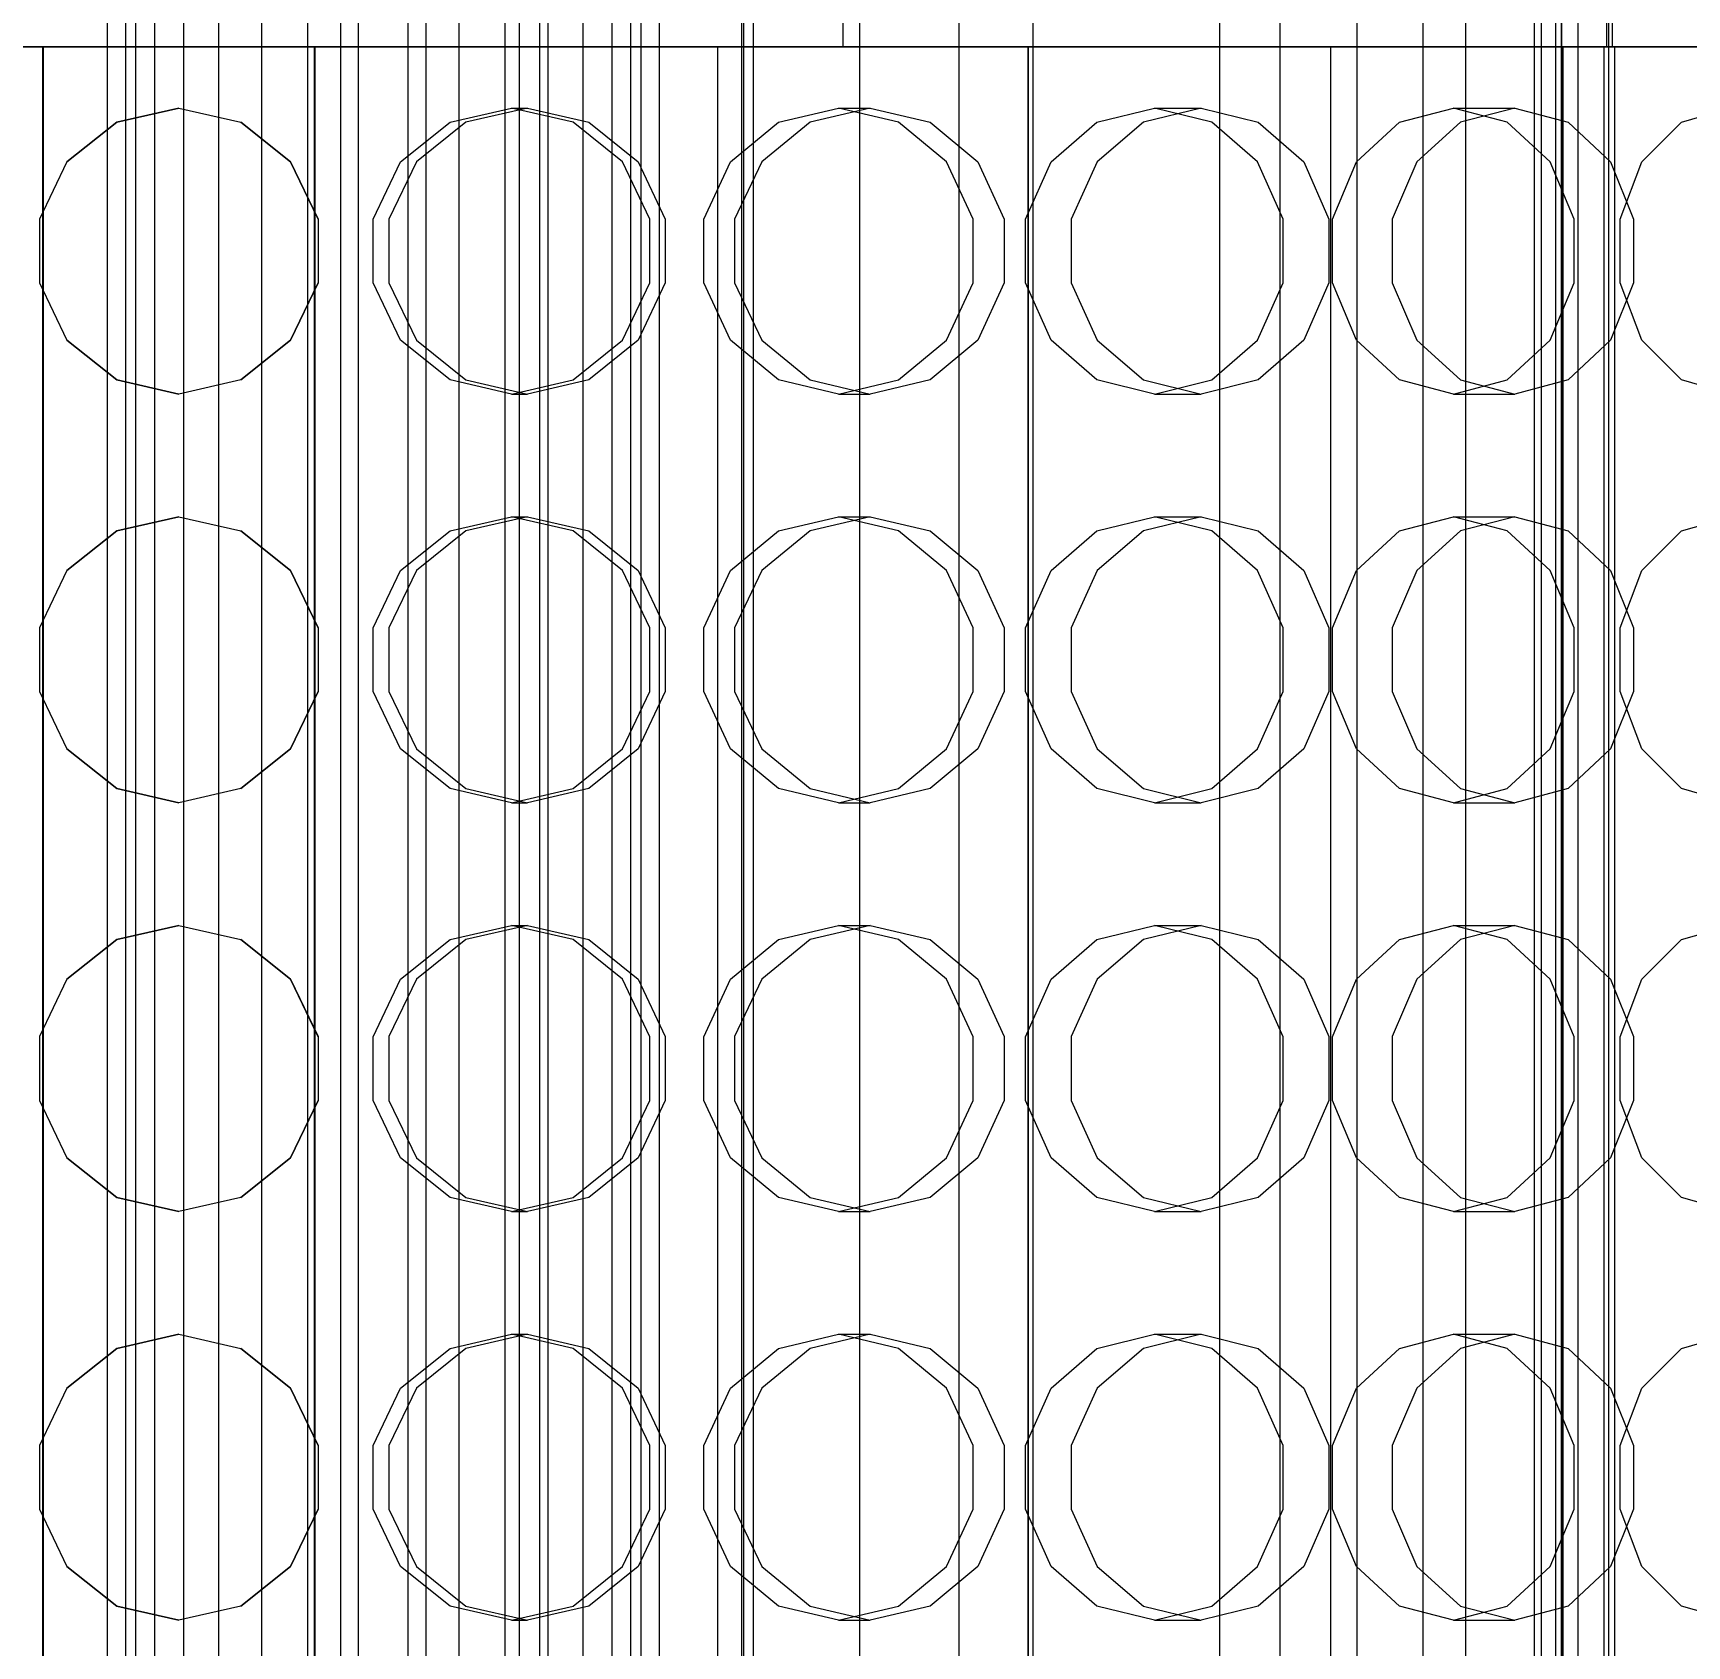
# Model space of a CAD drawing. Header units: millimetres. Extents: x -1970 to 34302, y -65268 to 6837.
# Drawn here: x 25306.8 to 25549.6, y -18034.8 to -17798 of the extents above; entities that cross this region are included whole.
import ezdxf

# ---------------------------------------------------------------- set-up
doc = ezdxf.new("R2010")
doc.units = ezdxf.units.MM
for name, color, linetype, lineweight in [('COTAS_P', 1, 'Continuous', 0), ('superior_briquetadora', 7, 'Continuous', 0), ('superior_C02', 7, 'Continuous', 0), ('superior_C02-briq', 7, 'Continuous', 0)]:
    doc.layers.add(name, color=color, linetype=linetype, lineweight=lineweight)
doc.dimstyles.new('R19_100', dxfattribs={"dimtxt": 250, "dimasz": 150, "dimexe": 150, "dimexo": 80, "dimgap": 100, "dimtad": 1, "dimtih": 1, "dimtoh": 1, "dimdsep": 46, "dimcen": 0.09, "dimadec": 0, "dimazin": 0, "dimtfac": 1, "dimtdec": 4, "dimtofl": 0, "dimtmove": 0, "dimatfit": 3, "dimfxl": 1, "dimtolj": 1, "dimtzin": 0, "dimarcsym": 0})

# ---------------------------------------------------------------- blocks, each defined once
blk = doc.blocks.new('*D23')
at = {"layer": 'COTAS_P', "color": 0, "lineweight": -2, "transparency": 16777216}
for p, q in [((25128.19, -17920), (25128.19, -16950)), ((27628.19, -17920), (27628.19, -16950)), ((25278.19, -17100), (27478.19, -17100))]:
    blk.add_line(p, q, dxfattribs=at)
at = {"layer": 'COTAS_P', "color": 0, "transparency": 16777216}
for points in [[(25278.19, -17075), (25278.19, -17125), (25128.19, -17100)], [(27478.19, -17075), (27478.19, -17125), (27628.19, -17100)]]:
    blk.add_solid(points, dxfattribs=at)
at = {"layer": 'Defpoints', "color": 0, "transparency": 16777216}
for p in [(27628.19, -17100), (25128.19, -18000), (27628.19, -18000)]:
    blk.add_point(p, dxfattribs=at)

msp = doc.modelspace()

# ---------------------------------------------------------------- linework, layer by layer
at = {"layer": 'superior_briquetadora'}
for p, q in [((25425.687, -17250), (25425.687, -17800)), ((25537.777, -17520), (25537.777, -17800)), ((25538.597, -17520), (25538.597, -17800)), ((25378.187, -18305), (25378.187, -17655)), ((25381.187, -18305), (25381.187, -17655)), ((25501.187, -18171), (25501.187, -17789)), ((25527.187, -17789), (25527.187, -18171)), ((25528.187, -17790), (25528.187, -18170)), ((25531.187, -17790), (25531.187, -18170)), ((25527.187, -17793), (25527.187, -18167)), ((25531.187, -18167), (25531.187, -17793)), ((25288.503, -17800), (25308.319, -17800)), ((25289.222, -17800), (25308.187, -17800)), ((25289.325, -17800), (25308.287, -17800)), ((25308.671, -17800), (25289.637, -17800)), ((25308.687, -17800), (25289.668, -17800)), ((25290.875, -17800), (25309.165, -17800)), ((25308.187, -17800), (25308.187, -18160)), ((25308.187, -17800), (25348.187, -17800)), ((25308.287, -17800), (25308.287, -18160)), ((25308.287, -17800), (25348.087, -17800)), ((25308.319, -17800), (25328.187, -17800)), ((25328.187, -17800), (25308.671, -17800)), ((25328.187, -17800), (25308.687, -17800)), ((25309.165, -17800), (25328.187, -17800)), ((25328.187, -17800), (25347.208, -17800)), ((25347.686, -17800), (25328.187, -17800)), ((25347.702, -17800), (25328.187, -17800)), ((25328.187, -17800), (25348.054, -17800)), ((25347.208, -17800), (25365.498, -17800)), ((25366.706, -17800), (25347.686, -17800)), ((25366.736, -17800), (25347.702, -17800)), ((25348.054, -17800), (25367.87, -17800)), ((25348.087, -17800), (25367.048, -17800)), ((25348.087, -18160), (25348.087, -17800)), ((25348.187, -17800), (25367.151, -17800)), ((25348.187, -18160), (25348.187, -17800)), ((25365.498, -17800), (25382.355, -17800)), ((25384.776, -17800), (25366.706, -17800)), ((25384.822, -17800), (25366.736, -17800)), ((25367.048, -17800), (25385.057, -17800)), ((25367.151, -17800), (25385.162, -17800)), ((25367.87, -17800), (25387.584, -17800)), ((25382.355, -17800), (25397.129, -17800)), ((25401.454, -17800), (25384.776, -17800)), ((25401.513, -17800), (25384.822, -17800)), ((25385.057, -17800), (25401.673, -17800)), ((25385.162, -17800), (25401.777, -17800)), ((25387.584, -17800), (25407.146, -17800)), ((25397.129, -17800), (25409.255, -17800)), ((25416.327, -17800), (25401.454, -17800)), ((25416.398, -17800), (25401.513, -17800)), ((25401.673, -17800), (25416.487, -17800)), ((25401.777, -17800), (25416.591, -17800)), ((25407.146, -17800), (25426.505, -17800)), ((25407.312, -18160), (25407.312, -17800)), ((25410.737, -17800), (25407.312, -17800)), ((25409.255, -17800), (25418.265, -17800)), ((25420.492, -17800), (25410.737, -17800)), ((25429.031, -17800), (25416.327, -17800)), ((25429.111, -17800), (25416.398, -17800)), ((25416.487, -17800), (25429.136, -17800)), ((25416.591, -17800), (25429.24, -17800)), ((25418.265, -17800), (25423.813, -17800)), ((25435.091, -17800), (25420.492, -17800)), ((25423.813, -17800), (25425.687, -17800)), ((25426.505, -17800), (25445.612, -17800)), ((25439.251, -17800), (25429.031, -17800)), ((25439.34, -17800), (25429.111, -17800)), ((25429.136, -17800), (25439.312, -17800)), ((25429.24, -17800), (25439.414, -17800)), ((25452.312, -17800), (25435.091, -17800)), ((25446.736, -17800), (25439.251, -17800)), ((25439.312, -17800), (25446.764, -17800)), ((25446.831, -17800), (25439.34, -17800)), ((25439.414, -17800), (25446.865, -17800)), ((25445.612, -17800), (25464.417, -17800)), ((25451.302, -17800), (25446.736, -17800)), ((25446.764, -17800), (25451.309, -17800)), ((25451.401, -17800), (25446.831, -17800)), ((25446.865, -17800), (25451.409, -17800)), ((25452.837, -17800), (25451.302, -17800)), ((25451.309, -17800), (25452.837, -17800)), ((25452.937, -17800), (25451.401, -17800)), ((25451.409, -17800), (25452.937, -17800)), ((25469.532, -17800), (25452.312, -17800)), ((25452.837, -17800), (25452.837, -18160)), ((25452.937, -18160), (25452.937, -17800)), ((25464.417, -17800), (25482.873, -17800)), ((25484.131, -17800), (25469.532, -17800)), ((25480.89, -17800), (25478.192, -17800)), ((25478.192, -17800), (25481.365, -17800)), ((25489.198, -17800), (25480.89, -17800)), ((25481.365, -17800), (25490.101, -17800)), ((25482.873, -17800), (25500.931, -17800)), ((25493.886, -17800), (25484.131, -17800)), ((25502.3, -17800), (25489.198, -17800)), ((25490.101, -17800), (25503.544, -17800)), ((25497.312, -17800), (25493.886, -17800)), ((25497.312, -18160), (25497.312, -17800)), ((25500.931, -17800), (25518.546, -17800)), ((25518.916, -17800), (25502.3, -17800)), ((25503.544, -17800), (25520.378, -17800)), ((25512.914, -17800), (25506.9, -17800)), ((25506.9, -17800), (25507.083, -17800)), ((25507.083, -17800), (25513.426, -17800)), ((25523.934, -17800), (25512.914, -17800)), ((25513.426, -17800), (25524.673, -17800)), ((25518.546, -17800), (25535.673, -17800)), ((25537.418, -17800), (25518.916, -17800)), ((25520.378, -17800), (25538.955, -17800)), ((25537.777, -17800), (25523.934, -17800)), ((25524.673, -17800), (25538.597, -17800)), ((25531.437, -18160), (25531.437, -17800)), ((25534.862, -17800), (25531.437, -17800)), ((25544.617, -17800), (25534.862, -17800)), ((25535.673, -17800), (25552.267, -17800)), ((25555.995, -17800), (25537.418, -17800)), ((25537.418, -17800), (25537.418, -18160)), ((25551.7, -17800), (25537.777, -17800)), ((25538.597, -17800), (25552.439, -17800)), ((25538.955, -17800), (25557.457, -17800)), ((25538.955, -17800), (25538.955, -18160)), ((25559.216, -17800), (25544.617, -17800)), ((25328.187, -17809), (25319.074, -17811.08)), ((25319.075, -17811.08), (25328.187, -17809)), ((25328.187, -17809), (25337.299, -17811.08)), ((25368.002, -17811.08), (25377.036, -17809)), ((25379.385, -17809), (25370.337, -17811.08)), ((25377.036, -17809), (25379.385, -17809)), ((25386.07, -17811.08), (25377.036, -17809)), ((25379.385, -17809), (25388.406, -17811.08)), ((25416.249, -17811.08), (25425.05, -17809)), ((25429.708, -17809), (25420.879, -17811.08)), ((25425.05, -17809), (25429.708, -17809)), ((25433.851, -17811.08), (25425.05, -17809)), ((25429.708, -17809), (25438.483, -17811.08)), ((25462.988, -17811.08), (25471.406, -17809)), ((25478.294, -17809), (25469.835, -17811.08)), ((25471.406, -17809), (25478.294, -17809)), ((25479.824, -17811.08), (25471.406, -17809)), ((25478.294, -17809), (25486.672, -17811.08)), ((25507.421, -17811.08), (25515.312, -17809)), ((25515.312, -17809), (25524.312, -17809)), ((25523.202, -17811.08), (25515.312, -17809)), ((25524.312, -17809), (25516.367, -17811.08)), ((25524.312, -17809), (25532.15, -17811.08)), ((25548.787, -17811.08), (25556.016, -17809)), ((25319.074, -17811.08), (25311.768, -17816.906)), ((25311.768, -17816.907), (25319.075, -17811.08)), ((25344.605, -17816.907), (25337.298, -17811.08)), ((25337.299, -17811.08), (25344.605, -17816.906)), ((25360.758, -17816.907), (25368.002, -17811.08)), ((25370.337, -17811.08), (25363.063, -17816.906)), ((25393.314, -17816.907), (25386.07, -17811.08)), ((25388.406, -17811.08), (25395.619, -17816.906)), ((25409.191, -17816.907), (25416.249, -17811.08)), ((25420.879, -17811.08), (25413.76, -17816.906)), ((25440.909, -17816.907), (25433.851, -17811.08)), ((25438.483, -17811.08), (25445.478, -17816.906)), ((25456.237, -17816.907), (25462.988, -17811.08)), ((25469.835, -17811.08), (25462.994, -17816.906)), ((25486.575, -17816.907), (25479.824, -17811.08)), ((25486.672, -17811.08), (25493.331, -17816.906)), ((25501.093, -17816.907), (25507.421, -17811.08)), ((25516.367, -17811.08), (25509.921, -17816.906)), ((25529.53, -17816.907), (25523.202, -17811.08)), ((25532.15, -17811.08), (25538.358, -17816.906)), ((25542.99, -17816.907), (25548.787, -17811.08)), ((25311.768, -17816.906), (25307.713, -17825.326)), ((25344.605, -17816.906), (25348.66, -17825.326)), ((25348.66, -17825.327), (25344.605, -17816.907)), ((25356.738, -17825.327), (25360.758, -17816.907)), ((25363.063, -17816.906), (25359.018, -17825.326)), ((25397.334, -17825.327), (25393.314, -17816.907)), ((25395.619, -17816.906), (25399.614, -17825.326)), ((25405.274, -17825.327), (25409.191, -17816.907)), ((25413.76, -17816.906), (25409.794, -17825.326)), ((25444.825, -17825.327), (25440.909, -17816.907)), ((25445.478, -17816.906), (25449.346, -17825.326)), ((25452.491, -17825.327), (25456.237, -17816.907)), ((25462.994, -17816.906), (25459.175, -17825.326)), ((25490.321, -17825.327), (25486.575, -17816.907)), ((25493.331, -17816.906), (25497.004, -17825.326)), ((25497.581, -17825.327), (25501.093, -17816.907)), ((25509.921, -17816.906), (25506.314, -17825.326)), ((25533.042, -17825.327), (25529.53, -17816.907)), ((25538.358, -17816.906), (25541.775, -17825.326)), ((25539.773, -17825.327), (25542.99, -17816.907)), ((25307.713, -17825.326), (25307.713, -17834.674)), ((25348.66, -17825.326), (25348.66, -17834.674)), ((25356.738, -17834.673), (25356.738, -17825.327)), ((25359.018, -17825.326), (25359.017, -17834.674)), ((25397.334, -17834.673), (25397.334, -17825.327)), ((25399.614, -17825.326), (25399.614, -17834.674)), ((25405.274, -17834.673), (25405.274, -17825.327)), ((25409.794, -17825.326), (25409.794, -17834.674)), ((25444.825, -17834.673), (25444.825, -17825.327)), ((25449.346, -17825.326), (25449.346, -17834.674)), ((25452.491, -17834.673), (25452.491, -17825.327)), ((25459.175, -17825.326), (25459.175, -17834.674)), ((25490.321, -17834.673), (25490.321, -17825.327)), ((25497.004, -17825.326), (25497.004, -17834.674)), ((25497.581, -17834.673), (25497.581, -17825.327)), ((25506.314, -17825.326), (25506.314, -17834.674)), ((25533.042, -17834.673), (25533.042, -17825.327)), ((25539.773, -17834.673), (25539.773, -17825.327)), ((25541.775, -17825.326), (25541.775, -17834.674)), ((25307.713, -17834.674), (25311.768, -17843.094)), ((25344.605, -17843.093), (25348.66, -17834.673)), ((25348.66, -17834.674), (25344.605, -17843.094)), ((25360.758, -17843.093), (25356.738, -17834.673)), ((25359.017, -17834.674), (25363.063, -17843.094)), ((25393.314, -17843.093), (25397.334, -17834.673)), ((25399.614, -17834.674), (25395.619, -17843.094)), ((25409.191, -17843.093), (25405.274, -17834.673)), ((25409.794, -17834.674), (25413.76, -17843.094)), ((25440.909, -17843.093), (25444.825, -17834.673)), ((25449.346, -17834.674), (25445.478, -17843.094)), ((25456.237, -17843.093), (25452.491, -17834.673)), ((25459.175, -17834.674), (25462.994, -17843.094)), ((25486.575, -17843.093), (25490.321, -17834.673)), ((25497.004, -17834.674), (25493.331, -17843.094)), ((25501.093, -17843.093), (25497.581, -17834.673)), ((25506.314, -17834.674), (25509.921, -17843.094)), ((25529.53, -17843.093), (25533.042, -17834.673)), ((25541.775, -17834.674), (25538.358, -17843.094)), ((25542.99, -17843.093), (25539.773, -17834.673)), ((25319.075, -17848.92), (25311.768, -17843.093)), ((25311.768, -17843.094), (25319.074, -17848.92)), ((25337.298, -17848.92), (25344.605, -17843.093)), ((25344.605, -17843.094), (25337.299, -17848.92)), ((25368.002, -17848.92), (25360.758, -17843.093)), ((25363.063, -17843.094), (25370.337, -17848.92)), ((25386.07, -17848.92), (25393.314, -17843.093)), ((25395.619, -17843.094), (25388.406, -17848.92)), ((25416.249, -17848.92), (25409.191, -17843.093)), ((25413.76, -17843.094), (25420.879, -17848.92)), ((25433.851, -17848.92), (25440.909, -17843.093)), ((25445.478, -17843.094), (25438.483, -17848.92)), ((25462.988, -17848.92), (25456.237, -17843.093)), ((25462.994, -17843.094), (25469.835, -17848.92)), ((25479.824, -17848.92), (25486.575, -17843.093)), ((25493.331, -17843.094), (25486.672, -17848.92)), ((25507.421, -17848.92), (25501.093, -17843.093)), ((25509.921, -17843.094), (25516.367, -17848.92)), ((25523.202, -17848.92), (25529.53, -17843.093)), ((25538.358, -17843.094), (25532.15, -17848.92)), ((25548.787, -17848.92), (25542.99, -17843.093)), ((25319.074, -17848.92), (25328.187, -17851)), ((25328.187, -17851), (25319.075, -17848.92)), ((25337.299, -17848.92), (25328.187, -17851)), ((25377.036, -17851), (25368.002, -17848.92)), ((25370.337, -17848.92), (25379.385, -17851)), ((25377.036, -17851), (25386.07, -17848.92)), ((25388.406, -17848.92), (25379.385, -17851)), ((25425.05, -17851), (25416.249, -17848.92)), ((25420.879, -17848.92), (25429.708, -17851)), ((25425.05, -17851), (25433.851, -17848.92)), ((25438.483, -17848.92), (25429.708, -17851)), ((25471.406, -17851), (25462.988, -17848.92)), ((25469.835, -17848.92), (25478.294, -17851)), ((25471.406, -17851), (25479.824, -17848.92)), ((25486.672, -17848.92), (25478.294, -17851)), ((25515.312, -17851), (25507.421, -17848.92)), ((25515.312, -17851), (25523.202, -17848.92)), ((25516.367, -17848.92), (25524.312, -17851)), ((25532.15, -17848.92), (25524.312, -17851)), ((25556.016, -17851), (25548.787, -17848.92)), ((25377.036, -17851), (25379.385, -17851)), ((25425.05, -17851), (25429.708, -17851)), ((25471.406, -17851), (25478.294, -17851)), ((25515.312, -17851), (25524.312, -17851)), ((25328.187, -17869), (25319.074, -17871.08)), ((25319.075, -17871.08), (25328.187, -17869)), ((25328.187, -17869), (25337.299, -17871.08)), ((25368.002, -17871.08), (25377.036, -17869)), ((25379.385, -17869), (25370.337, -17871.08)), ((25377.036, -17869), (25379.385, -17869)), ((25386.07, -17871.08), (25377.036, -17869)), ((25379.385, -17869), (25388.406, -17871.08)), ((25416.249, -17871.08), (25425.05, -17869)), ((25429.708, -17869), (25420.879, -17871.08)), ((25425.05, -17869), (25429.708, -17869)), ((25433.851, -17871.08), (25425.05, -17869)), ((25429.708, -17869), (25438.483, -17871.08)), ((25462.988, -17871.08), (25471.406, -17869)), ((25478.294, -17869), (25469.835, -17871.08)), ((25471.406, -17869), (25478.294, -17869)), ((25479.824, -17871.08), (25471.406, -17869)), ((25478.294, -17869), (25486.672, -17871.08)), ((25507.421, -17871.08), (25515.312, -17869)), ((25515.312, -17869), (25524.312, -17869)), ((25523.202, -17871.08), (25515.312, -17869)), ((25524.312, -17869), (25516.367, -17871.08)), ((25524.312, -17869), (25532.15, -17871.08)), ((25548.787, -17871.08), (25556.016, -17869)), ((25319.074, -17871.08), (25311.768, -17876.906)), ((25311.768, -17876.907), (25319.075, -17871.08)), ((25344.605, -17876.907), (25337.298, -17871.08)), ((25337.299, -17871.08), (25344.605, -17876.906)), ((25360.758, -17876.907), (25368.002, -17871.08)), ((25370.337, -17871.08), (25363.063, -17876.906)), ((25393.314, -17876.907), (25386.07, -17871.08)), ((25388.406, -17871.08), (25395.619, -17876.906)), ((25409.191, -17876.907), (25416.249, -17871.08)), ((25420.879, -17871.08), (25413.76, -17876.906)), ((25440.909, -17876.907), (25433.851, -17871.08)), ((25438.483, -17871.08), (25445.478, -17876.906)), ((25456.237, -17876.907), (25462.988, -17871.08)), ((25469.835, -17871.08), (25462.994, -17876.906)), ((25486.575, -17876.907), (25479.824, -17871.08)), ((25486.672, -17871.08), (25493.331, -17876.906)), ((25501.093, -17876.907), (25507.421, -17871.08)), ((25516.367, -17871.08), (25509.921, -17876.906)), ((25529.53, -17876.907), (25523.202, -17871.08)), ((25532.15, -17871.08), (25538.358, -17876.906)), ((25542.99, -17876.907), (25548.787, -17871.08)), ((25311.768, -17876.906), (25307.713, -17885.326)), ((25344.605, -17876.906), (25348.66, -17885.326)), ((25348.66, -17885.327), (25344.605, -17876.907)), ((25356.738, -17885.327), (25360.758, -17876.907)), ((25363.063, -17876.906), (25359.018, -17885.326)), ((25397.334, -17885.327), (25393.314, -17876.907)), ((25395.619, -17876.906), (25399.614, -17885.326)), ((25405.274, -17885.327), (25409.191, -17876.907)), ((25413.76, -17876.906), (25409.794, -17885.326)), ((25444.825, -17885.327), (25440.909, -17876.907)), ((25445.478, -17876.906), (25449.346, -17885.326)), ((25452.491, -17885.327), (25456.237, -17876.907)), ((25462.994, -17876.906), (25459.175, -17885.326)), ((25490.321, -17885.327), (25486.575, -17876.907)), ((25493.331, -17876.906), (25497.004, -17885.326)), ((25497.581, -17885.327), (25501.093, -17876.907)), ((25509.921, -17876.906), (25506.314, -17885.326)), ((25533.042, -17885.327), (25529.53, -17876.907)), ((25538.358, -17876.906), (25541.775, -17885.326)), ((25539.773, -17885.327), (25542.99, -17876.907)), ((25307.713, -17885.326), (25307.713, -17894.674)), ((25348.66, -17885.326), (25348.66, -17894.674)), ((25356.738, -17894.673), (25356.738, -17885.327)), ((25359.018, -17885.326), (25359.017, -17894.674)), ((25397.334, -17894.673), (25397.334, -17885.327)), ((25399.614, -17885.326), (25399.614, -17894.674)), ((25405.274, -17894.673), (25405.274, -17885.327)), ((25409.794, -17885.326), (25409.794, -17894.674)), ((25444.825, -17894.673), (25444.825, -17885.327)), ((25449.346, -17885.326), (25449.346, -17894.674)), ((25452.491, -17894.673), (25452.491, -17885.327)), ((25459.175, -17885.326), (25459.175, -17894.674)), ((25490.321, -17894.673), (25490.321, -17885.327)), ((25497.004, -17885.326), (25497.004, -17894.674)), ((25497.581, -17894.673), (25497.581, -17885.327)), ((25506.314, -17885.326), (25506.314, -17894.674)), ((25533.042, -17894.673), (25533.042, -17885.327)), ((25539.773, -17894.673), (25539.773, -17885.327)), ((25541.775, -17885.326), (25541.775, -17894.674)), ((25307.713, -17894.674), (25311.768, -17903.094)), ((25344.605, -17903.093), (25348.66, -17894.673)), ((25348.66, -17894.674), (25344.605, -17903.094)), ((25360.758, -17903.093), (25356.738, -17894.673)), ((25359.017, -17894.674), (25363.063, -17903.094)), ((25393.314, -17903.093), (25397.334, -17894.673)), ((25399.614, -17894.674), (25395.619, -17903.094)), ((25409.191, -17903.093), (25405.274, -17894.673)), ((25409.794, -17894.674), (25413.76, -17903.094)), ((25440.909, -17903.093), (25444.825, -17894.673)), ((25449.346, -17894.674), (25445.478, -17903.094)), ((25456.237, -17903.093), (25452.491, -17894.673)), ((25459.175, -17894.674), (25462.994, -17903.094)), ((25486.575, -17903.093), (25490.321, -17894.673)), ((25497.004, -17894.674), (25493.331, -17903.094)), ((25501.093, -17903.093), (25497.581, -17894.673)), ((25506.314, -17894.674), (25509.921, -17903.094)), ((25529.53, -17903.093), (25533.042, -17894.673)), ((25541.775, -17894.674), (25538.358, -17903.094)), ((25542.99, -17903.093), (25539.773, -17894.673)), ((25319.075, -17908.92), (25311.768, -17903.093)), ((25311.768, -17903.094), (25319.074, -17908.92)), ((25337.298, -17908.92), (25344.605, -17903.093)), ((25344.605, -17903.094), (25337.299, -17908.92)), ((25368.002, -17908.92), (25360.758, -17903.093)), ((25363.063, -17903.094), (25370.337, -17908.92)), ((25386.07, -17908.92), (25393.314, -17903.093)), ((25395.619, -17903.094), (25388.406, -17908.92)), ((25416.249, -17908.92), (25409.191, -17903.093)), ((25413.76, -17903.094), (25420.879, -17908.92)), ((25433.851, -17908.92), (25440.909, -17903.093)), ((25445.478, -17903.094), (25438.483, -17908.92)), ((25462.988, -17908.92), (25456.237, -17903.093)), ((25462.994, -17903.094), (25469.835, -17908.92)), ((25479.824, -17908.92), (25486.575, -17903.093)), ((25493.331, -17903.094), (25486.672, -17908.92)), ((25507.421, -17908.92), (25501.093, -17903.093)), ((25509.921, -17903.094), (25516.367, -17908.92)), ((25523.202, -17908.92), (25529.53, -17903.093)), ((25538.358, -17903.094), (25532.15, -17908.92)), ((25548.787, -17908.92), (25542.99, -17903.093)), ((25319.074, -17908.92), (25328.187, -17911)), ((25328.187, -17911), (25319.075, -17908.92)), ((25337.299, -17908.92), (25328.187, -17911)), ((25377.036, -17911), (25368.002, -17908.92)), ((25370.337, -17908.92), (25379.385, -17911)), ((25377.036, -17911), (25386.07, -17908.92)), ((25388.406, -17908.92), (25379.385, -17911)), ((25425.05, -17911), (25416.249, -17908.92)), ((25420.879, -17908.92), (25429.708, -17911)), ((25425.05, -17911), (25433.851, -17908.92)), ((25438.483, -17908.92), (25429.708, -17911)), ((25471.406, -17911), (25462.988, -17908.92)), ((25469.835, -17908.92), (25478.294, -17911)), ((25471.406, -17911), (25479.824, -17908.92)), ((25486.672, -17908.92), (25478.294, -17911)), ((25515.312, -17911), (25507.421, -17908.92)), ((25515.312, -17911), (25523.202, -17908.92)), ((25516.367, -17908.92), (25524.312, -17911)), ((25532.15, -17908.92), (25524.312, -17911)), ((25556.016, -17911), (25548.787, -17908.92)), ((25377.036, -17911), (25379.385, -17911)), ((25425.05, -17911), (25429.708, -17911)), ((25471.406, -17911), (25478.294, -17911)), ((25515.312, -17911), (25524.312, -17911)), ((25328.187, -17929), (25319.074, -17931.08)), ((25319.075, -17931.08), (25328.187, -17929)), ((25328.187, -17929), (25337.299, -17931.08)), ((25368.002, -17931.08), (25377.036, -17929)), ((25379.385, -17929), (25370.337, -17931.08)), ((25377.036, -17929), (25379.385, -17929)), ((25386.07, -17931.08), (25377.036, -17929)), ((25379.385, -17929), (25388.406, -17931.08)), ((25416.249, -17931.08), (25425.05, -17929)), ((25429.708, -17929), (25420.879, -17931.08)), ((25425.05, -17929), (25429.708, -17929)), ((25433.851, -17931.08), (25425.05, -17929)), ((25429.708, -17929), (25438.483, -17931.08)), ((25462.988, -17931.08), (25471.406, -17929)), ((25478.294, -17929), (25469.835, -17931.08)), ((25471.406, -17929), (25478.294, -17929)), ((25479.824, -17931.08), (25471.406, -17929)), ((25478.294, -17929), (25486.672, -17931.08)), ((25507.421, -17931.08), (25515.312, -17929)), ((25515.312, -17929), (25524.312, -17929)), ((25523.202, -17931.08), (25515.312, -17929)), ((25524.312, -17929), (25516.367, -17931.08)), ((25524.312, -17929), (25532.15, -17931.08)), ((25548.787, -17931.08), (25556.016, -17929)), ((25319.074, -17931.08), (25311.768, -17936.906)), ((25311.768, -17936.907), (25319.075, -17931.08)), ((25344.605, -17936.907), (25337.298, -17931.08)), ((25337.299, -17931.08), (25344.605, -17936.906)), ((25360.758, -17936.907), (25368.002, -17931.08)), ((25370.337, -17931.08), (25363.063, -17936.906)), ((25393.314, -17936.907), (25386.07, -17931.08)), ((25388.406, -17931.08), (25395.619, -17936.906)), ((25409.191, -17936.907), (25416.249, -17931.08)), ((25420.879, -17931.08), (25413.76, -17936.906)), ((25440.909, -17936.907), (25433.851, -17931.08)), ((25438.483, -17931.08), (25445.478, -17936.906)), ((25456.237, -17936.907), (25462.988, -17931.08)), ((25469.835, -17931.08), (25462.994, -17936.906)), ((25486.575, -17936.907), (25479.824, -17931.08)), ((25486.672, -17931.08), (25493.331, -17936.906)), ((25501.093, -17936.907), (25507.421, -17931.08)), ((25516.367, -17931.08), (25509.921, -17936.906)), ((25529.53, -17936.907), (25523.202, -17931.08)), ((25532.15, -17931.08), (25538.358, -17936.906)), ((25542.99, -17936.907), (25548.787, -17931.08)), ((25311.768, -17936.906), (25307.713, -17945.326)), ((25344.605, -17936.906), (25348.66, -17945.326)), ((25348.66, -17945.327), (25344.605, -17936.907)), ((25356.738, -17945.327), (25360.758, -17936.907)), ((25363.063, -17936.906), (25359.018, -17945.326)), ((25397.334, -17945.327), (25393.314, -17936.907)), ((25395.619, -17936.906), (25399.614, -17945.326)), ((25405.274, -17945.327), (25409.191, -17936.907)), ((25413.76, -17936.906), (25409.794, -17945.326)), ((25444.825, -17945.327), (25440.909, -17936.907)), ((25445.478, -17936.906), (25449.346, -17945.326)), ((25452.491, -17945.327), (25456.237, -17936.907)), ((25462.994, -17936.906), (25459.175, -17945.326)), ((25490.321, -17945.327), (25486.575, -17936.907)), ((25493.331, -17936.906), (25497.004, -17945.326)), ((25497.581, -17945.327), (25501.093, -17936.907)), ((25509.921, -17936.906), (25506.314, -17945.326)), ((25533.042, -17945.327), (25529.53, -17936.907)), ((25538.358, -17936.906), (25541.775, -17945.326)), ((25539.773, -17945.327), (25542.99, -17936.907)), ((25307.713, -17945.326), (25307.713, -17954.674)), ((25348.66, -17945.326), (25348.66, -17954.674)), ((25356.738, -17954.673), (25356.738, -17945.327)), ((25359.018, -17945.326), (25359.017, -17954.674)), ((25397.334, -17954.673), (25397.334, -17945.327)), ((25399.614, -17945.326), (25399.614, -17954.674)), ((25405.274, -17954.673), (25405.274, -17945.327)), ((25409.794, -17945.326), (25409.794, -17954.674)), ((25444.825, -17954.673), (25444.825, -17945.327)), ((25449.346, -17945.326), (25449.346, -17954.674)), ((25452.491, -17954.673), (25452.491, -17945.327)), ((25459.175, -17945.326), (25459.175, -17954.674)), ((25490.321, -17954.673), (25490.321, -17945.327)), ((25497.004, -17945.326), (25497.004, -17954.674)), ((25497.581, -17954.673), (25497.581, -17945.327)), ((25506.314, -17945.326), (25506.314, -17954.674)), ((25533.042, -17954.673), (25533.042, -17945.327)), ((25539.773, -17954.673), (25539.773, -17945.327)), ((25541.775, -17945.326), (25541.775, -17954.674)), ((25307.713, -17954.674), (25311.768, -17963.094)), ((25344.605, -17963.093), (25348.66, -17954.673)), ((25348.66, -17954.674), (25344.605, -17963.094)), ((25360.758, -17963.093), (25356.738, -17954.673)), ((25359.017, -17954.674), (25363.063, -17963.094)), ((25393.314, -17963.093), (25397.334, -17954.673)), ((25399.614, -17954.674), (25395.619, -17963.094)), ((25409.191, -17963.093), (25405.274, -17954.673)), ((25409.794, -17954.674), (25413.76, -17963.094)), ((25440.909, -17963.093), (25444.825, -17954.673)), ((25449.346, -17954.674), (25445.478, -17963.094)), ((25456.237, -17963.093), (25452.491, -17954.673)), ((25459.175, -17954.674), (25462.994, -17963.094)), ((25486.575, -17963.093), (25490.321, -17954.673)), ((25497.004, -17954.674), (25493.331, -17963.094)), ((25501.093, -17963.093), (25497.581, -17954.673)), ((25506.314, -17954.674), (25509.921, -17963.094)), ((25529.53, -17963.093), (25533.042, -17954.673)), ((25541.775, -17954.674), (25538.358, -17963.094)), ((25542.99, -17963.093), (25539.773, -17954.673)), ((25319.075, -17968.92), (25311.768, -17963.093)), ((25311.768, -17963.094), (25319.074, -17968.92)), ((25337.298, -17968.92), (25344.605, -17963.093)), ((25344.605, -17963.094), (25337.299, -17968.92)), ((25368.002, -17968.92), (25360.758, -17963.093)), ((25363.063, -17963.094), (25370.337, -17968.92)), ((25386.07, -17968.92), (25393.314, -17963.093)), ((25395.619, -17963.094), (25388.406, -17968.92)), ((25416.249, -17968.92), (25409.191, -17963.093)), ((25413.76, -17963.094), (25420.879, -17968.92)), ((25433.851, -17968.92), (25440.909, -17963.093)), ((25445.478, -17963.094), (25438.483, -17968.92)), ((25462.988, -17968.92), (25456.237, -17963.093)), ((25462.994, -17963.094), (25469.835, -17968.92)), ((25479.824, -17968.92), (25486.575, -17963.093)), ((25493.331, -17963.094), (25486.672, -17968.92)), ((25507.421, -17968.92), (25501.093, -17963.093)), ((25509.921, -17963.094), (25516.367, -17968.92)), ((25523.202, -17968.92), (25529.53, -17963.093)), ((25538.358, -17963.094), (25532.15, -17968.92)), ((25548.787, -17968.92), (25542.99, -17963.093)), ((25319.074, -17968.92), (25328.187, -17971)), ((25328.187, -17971), (25319.075, -17968.92)), ((25337.299, -17968.92), (25328.187, -17971)), ((25377.036, -17971), (25368.002, -17968.92)), ((25370.337, -17968.92), (25379.385, -17971)), ((25377.036, -17971), (25386.07, -17968.92)), ((25388.406, -17968.92), (25379.385, -17971)), ((25425.05, -17971), (25416.249, -17968.92)), ((25420.879, -17968.92), (25429.708, -17971)), ((25425.05, -17971), (25433.851, -17968.92)), ((25438.483, -17968.92), (25429.708, -17971)), ((25471.406, -17971), (25462.988, -17968.92)), ((25469.835, -17968.92), (25478.294, -17971)), ((25471.406, -17971), (25479.824, -17968.92)), ((25486.672, -17968.92), (25478.294, -17971)), ((25515.312, -17971), (25507.421, -17968.92)), ((25515.312, -17971), (25523.202, -17968.92)), ((25516.367, -17968.92), (25524.312, -17971)), ((25532.15, -17968.92), (25524.312, -17971)), ((25556.016, -17971), (25548.787, -17968.92)), ((25377.036, -17971), (25379.385, -17971)), ((25425.05, -17971), (25429.708, -17971)), ((25471.406, -17971), (25478.294, -17971)), ((25515.312, -17971), (25524.312, -17971)), ((25328.187, -17989), (25319.074, -17991.08)), ((25319.075, -17991.08), (25328.187, -17989)), ((25328.187, -17989), (25337.299, -17991.08)), ((25368.002, -17991.08), (25377.036, -17989)), ((25379.385, -17989), (25370.337, -17991.08)), ((25377.036, -17989), (25379.385, -17989)), ((25386.07, -17991.08), (25377.036, -17989)), ((25379.385, -17989), (25388.406, -17991.08)), ((25416.249, -17991.08), (25425.05, -17989)), ((25429.708, -17989), (25420.879, -17991.08)), ((25425.05, -17989), (25429.708, -17989)), ((25433.851, -17991.08), (25425.05, -17989)), ((25429.708, -17989), (25438.483, -17991.08)), ((25462.988, -17991.08), (25471.406, -17989)), ((25478.294, -17989), (25469.835, -17991.08)), ((25471.406, -17989), (25478.294, -17989)), ((25479.824, -17991.08), (25471.406, -17989)), ((25478.294, -17989), (25486.672, -17991.08)), ((25507.421, -17991.08), (25515.312, -17989)), ((25515.312, -17989), (25524.312, -17989)), ((25523.202, -17991.08), (25515.312, -17989)), ((25524.312, -17989), (25516.367, -17991.08)), ((25524.312, -17989), (25532.15, -17991.08)), ((25548.787, -17991.08), (25556.016, -17989)), ((25319.074, -17991.08), (25311.768, -17996.906)), ((25311.768, -17996.907), (25319.075, -17991.08)), ((25344.605, -17996.907), (25337.298, -17991.08)), ((25337.299, -17991.08), (25344.605, -17996.906)), ((25360.758, -17996.907), (25368.002, -17991.08)), ((25370.337, -17991.08), (25363.063, -17996.906)), ((25393.314, -17996.907), (25386.07, -17991.08)), ((25388.406, -17991.08), (25395.619, -17996.906)), ((25409.191, -17996.907), (25416.249, -17991.08)), ((25420.879, -17991.08), (25413.76, -17996.906)), ((25440.909, -17996.907), (25433.851, -17991.08)), ((25438.483, -17991.08), (25445.478, -17996.906)), ((25456.237, -17996.907), (25462.988, -17991.08)), ((25469.835, -17991.08), (25462.994, -17996.906)), ((25486.575, -17996.907), (25479.824, -17991.08)), ((25486.672, -17991.08), (25493.331, -17996.906)), ((25501.093, -17996.907), (25507.421, -17991.08)), ((25516.367, -17991.08), (25509.921, -17996.906)), ((25529.53, -17996.907), (25523.202, -17991.08)), ((25532.15, -17991.08), (25538.358, -17996.906)), ((25542.99, -17996.907), (25548.787, -17991.08)), ((25311.768, -17996.906), (25307.713, -18005.326)), ((25344.605, -17996.906), (25348.66, -18005.326)), ((25348.66, -18005.327), (25344.605, -17996.907)), ((25356.738, -18005.327), (25360.758, -17996.907)), ((25363.063, -17996.906), (25359.018, -18005.326)), ((25397.334, -18005.327), (25393.314, -17996.907)), ((25395.619, -17996.906), (25399.614, -18005.326)), ((25405.274, -18005.327), (25409.191, -17996.907)), ((25413.76, -17996.906), (25409.794, -18005.326)), ((25444.825, -18005.327), (25440.909, -17996.907)), ((25445.478, -17996.906), (25449.346, -18005.326)), ((25452.491, -18005.327), (25456.237, -17996.907)), ((25462.994, -17996.906), (25459.175, -18005.326)), ((25490.321, -18005.327), (25486.575, -17996.907)), ((25493.331, -17996.906), (25497.004, -18005.326)), ((25497.581, -18005.327), (25501.093, -17996.907)), ((25509.921, -17996.906), (25506.314, -18005.326)), ((25533.042, -18005.327), (25529.53, -17996.907)), ((25538.358, -17996.906), (25541.775, -18005.326)), ((25539.773, -18005.327), (25542.99, -17996.907)), ((25307.713, -18005.326), (25307.713, -18014.674)), ((25348.66, -18005.326), (25348.66, -18014.674)), ((25356.738, -18014.673), (25356.738, -18005.327)), ((25359.018, -18005.326), (25359.017, -18014.674)), ((25397.334, -18014.673), (25397.334, -18005.327)), ((25399.614, -18005.326), (25399.614, -18014.674)), ((25405.274, -18014.673), (25405.274, -18005.327)), ((25409.794, -18005.326), (25409.794, -18014.674)), ((25444.825, -18014.673), (25444.825, -18005.327)), ((25449.346, -18005.326), (25449.346, -18014.674)), ((25452.491, -18014.673), (25452.491, -18005.327)), ((25459.175, -18005.326), (25459.175, -18014.674)), ((25490.321, -18014.673), (25490.321, -18005.327)), ((25497.004, -18005.326), (25497.004, -18014.674)), ((25497.581, -18014.673), (25497.581, -18005.327)), ((25506.314, -18005.326), (25506.314, -18014.674)), ((25533.042, -18014.673), (25533.042, -18005.327)), ((25539.773, -18014.673), (25539.773, -18005.327)), ((25541.775, -18005.326), (25541.775, -18014.674)), ((25307.713, -18014.674), (25311.768, -18023.094)), ((25344.605, -18023.093), (25348.66, -18014.673)), ((25348.66, -18014.674), (25344.605, -18023.094)), ((25360.758, -18023.093), (25356.738, -18014.673)), ((25359.017, -18014.674), (25363.063, -18023.094)), ((25393.314, -18023.093), (25397.334, -18014.673)), ((25399.614, -18014.674), (25395.619, -18023.094)), ((25409.191, -18023.093), (25405.274, -18014.673)), ((25409.794, -18014.674), (25413.76, -18023.094)), ((25440.909, -18023.093), (25444.825, -18014.673)), ((25449.346, -18014.674), (25445.478, -18023.094)), ((25456.237, -18023.093), (25452.491, -18014.673)), ((25459.175, -18014.674), (25462.994, -18023.094)), ((25486.575, -18023.093), (25490.321, -18014.673)), ((25497.004, -18014.674), (25493.331, -18023.094)), ((25501.093, -18023.093), (25497.581, -18014.673)), ((25506.314, -18014.674), (25509.921, -18023.094)), ((25529.53, -18023.093), (25533.042, -18014.673)), ((25541.775, -18014.674), (25538.358, -18023.094)), ((25542.99, -18023.093), (25539.773, -18014.673)), ((25319.075, -18028.92), (25311.768, -18023.093)), ((25311.768, -18023.094), (25319.074, -18028.92)), ((25337.298, -18028.92), (25344.605, -18023.093)), ((25344.605, -18023.094), (25337.299, -18028.92)), ((25368.002, -18028.92), (25360.758, -18023.093)), ((25363.063, -18023.094), (25370.337, -18028.92)), ((25386.07, -18028.92), (25393.314, -18023.093)), ((25395.619, -18023.094), (25388.406, -18028.92)), ((25416.249, -18028.92), (25409.191, -18023.093)), ((25413.76, -18023.094), (25420.879, -18028.92)), ((25433.851, -18028.92), (25440.909, -18023.093)), ((25445.478, -18023.094), (25438.483, -18028.92)), ((25462.988, -18028.92), (25456.237, -18023.093)), ((25462.994, -18023.094), (25469.835, -18028.92)), ((25479.824, -18028.92), (25486.575, -18023.093)), ((25493.331, -18023.094), (25486.672, -18028.92)), ((25507.421, -18028.92), (25501.093, -18023.093)), ((25509.921, -18023.094), (25516.367, -18028.92)), ((25523.202, -18028.92), (25529.53, -18023.093)), ((25538.358, -18023.094), (25532.15, -18028.92)), ((25548.787, -18028.92), (25542.99, -18023.093)), ((25319.074, -18028.92), (25328.187, -18031)), ((25328.187, -18031), (25319.075, -18028.92)), ((25337.299, -18028.92), (25328.187, -18031)), ((25377.036, -18031), (25368.002, -18028.92)), ((25370.337, -18028.92), (25379.385, -18031)), ((25377.036, -18031), (25386.07, -18028.92)), ((25388.406, -18028.92), (25379.385, -18031)), ((25425.05, -18031), (25416.249, -18028.92)), ((25420.879, -18028.92), (25429.708, -18031)), ((25425.05, -18031), (25433.851, -18028.92)), ((25438.483, -18028.92), (25429.708, -18031)), ((25471.406, -18031), (25462.988, -18028.92)), ((25469.835, -18028.92), (25478.294, -18031)), ((25471.406, -18031), (25479.824, -18028.92)), ((25486.672, -18028.92), (25478.294, -18031)), ((25515.312, -18031), (25507.421, -18028.92)), ((25515.312, -18031), (25523.202, -18028.92)), ((25516.367, -18028.92), (25524.312, -18031)), ((25532.15, -18028.92), (25524.312, -18031)), ((25556.016, -18031), (25548.787, -18028.92)), ((25377.036, -18031), (25379.385, -18031)), ((25425.05, -18031), (25429.708, -18031)), ((25471.406, -18031), (25478.294, -18031)), ((25515.312, -18031), (25524.312, -18031))]:
    msp.add_line(p, q, dxfattribs=at)
at = {"layer": 'superior_C02'}
for p, q in [((25320.362, -17657.5), (25320.362, -18342.5)), ((25321.846, -17657.5), (25321.846, -18342.5)), ((25324.637, -17657.5), (25324.637, -18342.5)), ((25328.862, -17657.5), (25328.862, -18342.5)), ((25334.019, -17657.5), (25334.019, -18342.5)), ((25340.343, -17657.5), (25340.343, -18342.5)), ((25347.08, -17657.5), (25347.08, -18342.5)), ((25354.54, -17657.5), (25354.54, -18342.5)), ((25361.833, -17657.5), (25361.833, -18342.5)), ((25369.293, -17657.5), (25369.293, -18342.5)), ((25376.03, -17657.5), (25376.03, -18342.5)), ((25382.354, -17657.5), (25382.354, -18342.5)), ((25387.511, -17657.5), (25387.511, -18342.5)), ((25391.737, -17657.5), (25391.737, -18342.5)), ((25394.527, -18342.5), (25394.527, -17657.5)), ((25396.011, -17657.5), (25396.011, -18342.5)), ((25317.676, -17700), (25317.676, -18300)), ((25351.925, -17700), (25351.925, -18300)), ((25364.449, -17700), (25364.449, -18300)), ((25398.697, -17700), (25398.697, -18300)), ((25410.794, -17700), (25410.794, -18300)), ((25442.709, -17700), (25442.709, -18300)), ((25453.555, -17700), (25453.555, -18300)), ((25480.961, -17700), (25480.961, -18300)), ((25489.817, -17700), (25489.817, -18300)), ((25510.846, -17700), (25510.846, -18300)), ((25517.108, -17700), (25517.108, -18300)), ((25530.327, -18300), (25530.327, -17700)), ((25533.569, -17700), (25533.569, -18300)), ((25538.078, -17700), (25538.078, -18300)), ((25411.088, -17750), (25411.088, -18250)), ((25412.557, -18250), (25412.557, -17750))]:
    msp.add_line(p, q, dxfattribs=at)
at = {"layer": 'superior_C02-briq'}
msp.add_line((25428.187, -18280), (25428.187, -17680), dxfattribs=at)

# ---------------------------------------------------------------- dimensions: what is measured, and where the dimension line sits
at = {"layer": 'COTAS_P'}
dim = msp.add_aligned_dim(p1=(25128.187, -18000), p2=(27628.187, -18000), distance=900, text='<> P', dimstyle='R19_100', dxfattribs=at)
dim.commit()
dim.dimension.update_dxf_attribs({"geometry": '*D23', "text_midpoint": (26378.187, -17100)})

doc.saveas('drawing.dxf')
